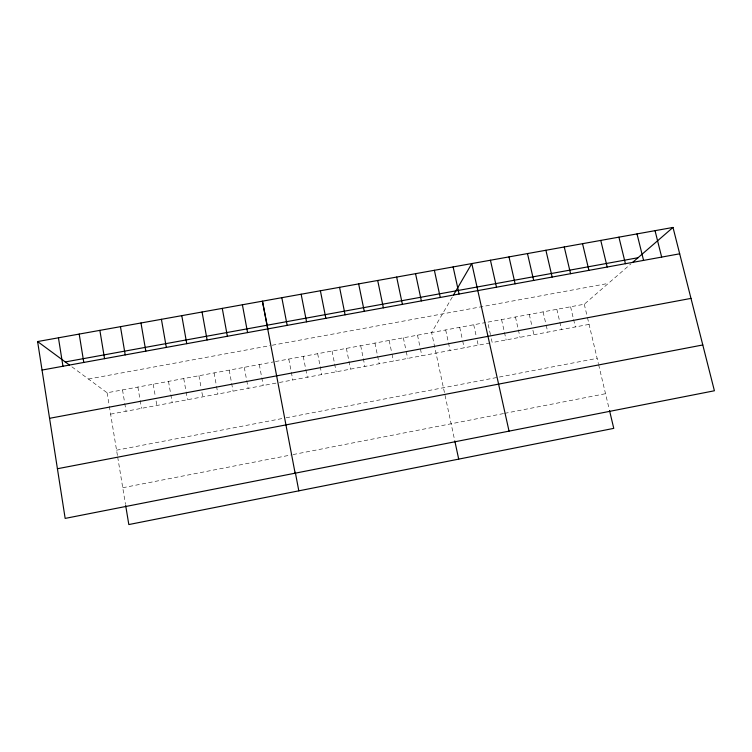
<?xml version="1.0" encoding="UTF-8"?>
<svg xmlns="http://www.w3.org/2000/svg" width="752" height="752" viewBox="0 0 752 752"><rect width="100%" height="100%" fill="white"/><g stroke="black" fill="none" stroke-linecap="round" stroke-linejoin="round"><path stroke-width="0.56" stroke-dasharray="3.76 2.82" d="M452.309 297.04L431.61 332.563L454.565 439.807M490.426 334.621L487.653 322.166L584.276 304.231L630.928 263.858M122.745 487.728L290.883 454.988M293.092 454.556L503.473 413.581M504.564 413.365L605.529 393.7M116.56 450.194L282.818 418.422M286.098 417.792L597.126 358.347M110.619 414.145L278.268 382.693M279.387 382.486L490.041 342.959M589.06 324.375L492.193 342.555L490.68 335.759M71.901 366.835L107.094 392.779L273.136 361.975M275.401 361.552L485.51 322.561M88.454 379.036L270.006 345.638M272.224 345.234L608.349 283.401M584.276 304.231L587.199 316.545M587.472 317.664L598.395 363.686M598.648 364.748L609.261 409.426M570.589 306.778L575.336 326.951M556.856 309.326L561.575 329.536M543.094 311.873L545.952 324.253M546.215 325.372L547.776 332.121M529.286 314.439L531.871 325.71M532.905 330.213L533.929 334.725M515.449 317.006L520.055 337.328M501.565 319.581L506.143 339.932M473.704 324.751L476.204 336.097M477.2 340.637L478.206 345.177M459.707 327.355L462.442 339.857M462.687 340.985L464.172 347.809M445.682 329.959L450.11 350.451M417.501 335.185L420.171 347.753M420.406 348.89L421.863 355.752M403.354 337.808L405.995 350.394M406.24 351.541L407.678 358.413M389.169 340.44L391.792 353.055M392.027 354.201L393.456 361.082M374.947 343.081L379.196 363.752M360.687 345.723L364.899 366.44M346.39 348.383L350.554 369.129M332.046 351.043L336.182 371.826M317.664 353.713L321.762 374.534M303.244 356.382L305.594 368.461M305.81 369.561L307.305 377.241M288.787 359.071L291.109 371.168M291.325 372.268L292.801 379.967M259.299 364.541L261.583 376.677M261.79 377.786L263.238 385.513M244.278 367.324L246.534 379.487M246.741 380.597L248.179 388.333M229.21 370.125L231.447 382.307M231.644 383.417L233.073 391.172M214.104 372.926L216.313 385.137M216.51 386.246L217.92 394.01M198.942 375.737L201.132 387.966M201.921 392.422L202.72 396.868M183.751 378.557L185.913 390.814M186.101 391.924L187.483 399.726M168.504 381.386L170.648 393.663M170.836 394.781L172.199 402.593M153.22 384.225L155.335 396.52M156.096 400.995L156.867 405.469M137.889 387.064L139.975 399.387M140.163 400.515L141.498 408.355M122.52 389.921L124.578 402.264M124.766 403.392L126.082 411.25M107.094 392.779L109.134 405.149M109.322 406.277L117.491 455.862M117.679 457L125.499 504.432"/><path stroke-width="1.13" d="M453.484 295.028L471.814 263.567L509.048 431.14M632.658 262.363L673.002 227.442L714.4 390.767L65.161 518.401L37.6 341.549L673.002 227.442M57.425 468.74L702.791 344.961M49.566 418.309L690.985 298.394M65.274 361.947L637.997 257.739M42.046 370.059L679.686 253.809M37.6 341.549L69.466 365.04M655.039 230.667L661.666 257.099M637.01 233.91L643.571 260.389M618.915 237.153L625.42 263.708M600.763 240.414L607.202 267.026M582.537 243.686L588.919 270.353M609.505 410.47L613.764 428.367L128.818 524.558L125.678 505.541M564.254 246.976L570.571 273.7M545.896 250.266L552.156 277.056M527.481 253.574L533.676 280.43M508.991 256.893L515.129 283.814M490.436 260.23L496.508 287.208M453.127 266.922L459.077 294.032M434.374 270.297L440.249 297.463M454.791 440.879L458.701 459.124M415.546 273.672L421.364 300.903M396.652 277.065L402.405 304.363M377.692 280.477L383.37 307.831M358.657 283.889L364.269 311.319M339.556 287.32L345.102 314.806M320.38 290.761L325.86 318.322M301.138 294.22L306.553 321.837M267.853 328.868L262.439 301.167L295.122 473.196M281.821 297.689L287.17 325.372M295.282 472.218L298.817 490.84M242.388 304.767L247.587 332.591M222.263 308.386L227.386 336.266M202.062 312.014L207.11 339.97M181.777 315.652L186.759 343.673M161.417 319.309L166.324 347.405M140.981 322.984L145.813 351.146M120.461 326.669L125.217 354.897M99.866 330.363L104.547 358.666M79.195 334.076L83.792 362.445M58.44 337.798L62.961 366.243"/></g></svg>
